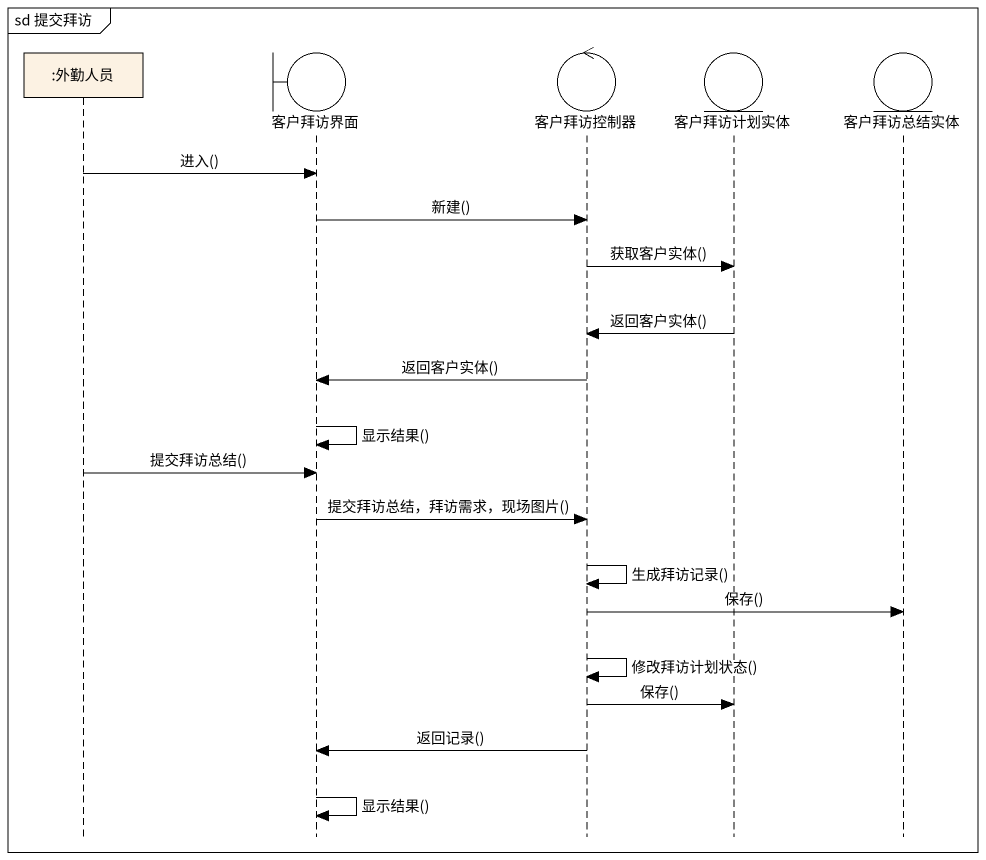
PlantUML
@startuml
mainframe sd 提交拜访
hide footbox
participant ":外勤人员" as 外勤人员
boundary 客户拜访界面
control 客户拜访控制器
entity 客户拜访计划实体
entity 客户拜访总结实体

外勤人员 -> 客户拜访界面 : 进入()
客户拜访界面 -> 客户拜访控制器 : 新建()
客户拜访控制器 -> 客户拜访计划实体 : 获取客户实体()
客户拜访计划实体 -> 客户拜访控制器 : 返回客户实体()
客户拜访控制器 -> 客户拜访界面 : 返回客户实体()
客户拜访界面 -> 客户拜访界面 : 显示结果()
外勤人员 -> 客户拜访界面 : 提交拜访总结()
客户拜访界面 -> 客户拜访控制器 : 提交拜访总结，拜访需求，现场图片()
客户拜访控制器 -> 客户拜访控制器 : 生成拜访记录()
客户拜访控制器 -> 客户拜访总结实体 : 保存()
客户拜访控制器 -> 客户拜访控制器 : 修改拜访计划状态()
客户拜访控制器 -> 客户拜访计划实体 : 保存()
客户拜访控制器 -> 客户拜访界面 : 返回记录()
客户拜访界面 -> 客户拜访界面 : 显示结果()
@enduml
